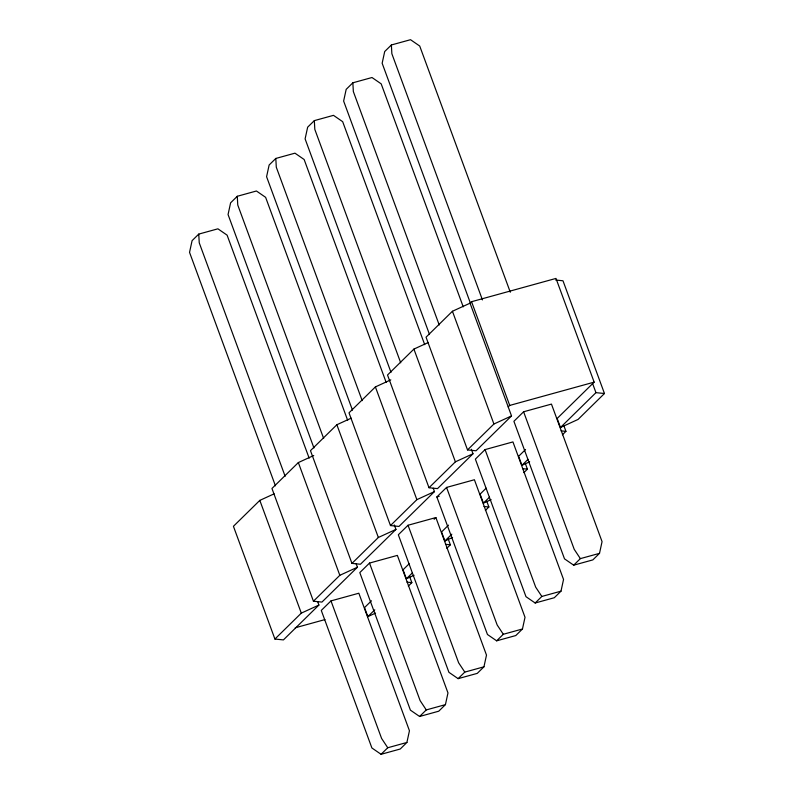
<?xml version="1.0" encoding="UTF-8"?>
<svg xmlns="http://www.w3.org/2000/svg" width="794" height="794" viewBox="0 0 794 794"><rect width="100%" height="100%" fill="white"/><g stroke="black" fill="none" stroke-linecap="round" stroke-linejoin="round"><path stroke-width="1.19" d="M406.895 742.469L409.446 730.758L358.838 593.217L330.989 600.899L321.282 610.427L371.89 747.968L381.07 754.3L400.226 749.02L406.895 742.469L387.75 747.75L381.07 754.3M445.424 704.645L447.975 692.934L397.367 555.393L369.508 563.075L359.801 572.603L410.409 710.144L419.599 716.476L438.745 711.196L445.424 704.645L426.269 709.925L419.599 716.476M483.943 666.821L486.494 655.11L435.886 517.569L408.037 525.251L398.33 534.779L448.928 672.32L458.118 678.652L477.273 673.372L483.943 666.821L464.798 672.101L458.118 678.652M522.462 628.997L525.013 617.285L474.405 479.745L446.556 487.427L436.849 496.955L487.456 634.495L496.647 640.827L515.792 635.547L522.462 628.997L503.317 634.277L496.647 640.827M560.991 591.173L563.541 579.461L512.934 441.921L485.074 449.603L475.368 459.131L525.975 596.671L535.166 603.003L554.311 597.723L560.991 591.173L541.836 596.453L535.166 603.003M599.51 553.349L602.06 541.637L551.453 404.096L523.603 411.778L513.897 421.306L564.504 558.847L573.685 565.179L592.84 559.899L599.51 553.349L580.364 558.629L573.685 565.179M309.144 458.138L227.104 235.153L217.913 228.821L198.758 234.101L192.088 240.651L189.538 252.363L275.429 485.799M347.663 420.314L265.623 197.329L256.432 190.997L237.287 196.277L230.607 202.827L228.057 214.539L313.948 447.975M386.192 382.49L304.142 159.505L294.961 153.173L275.806 158.453L269.136 165.003L266.586 176.715L352.476 410.151M424.711 344.665L342.671 121.68L333.48 115.348L314.335 120.628L307.655 127.179L305.104 138.89L390.995 372.326M463.23 306.841L381.189 83.856L371.999 77.524L352.854 82.804L346.184 89.355L343.633 101.066L429.514 334.502M510.304 292.242L419.718 46.032L410.528 39.7L391.373 44.98L384.703 51.531L382.152 63.242L470.604 303.645M274.128 493.828L259.817 500.389L233.426 526.303L274.913 639.041L283.418 639.904L318.91 605.058L317.66 601.673M313.749 455.508L298.346 462.565L271.955 488.479L313.432 601.217L321.937 602.08L357.429 567.234L356.188 563.849M351.176 418.18L336.864 424.74L310.474 450.655L351.96 563.393L360.466 564.256L395.958 529.409L394.29 524.903M390.797 379.86L375.393 386.916L349.003 412.83L390.479 525.568L398.985 526.432L434.477 491.585L433.236 488.201M428.214 342.532L413.912 349.092L387.522 375.006L428.998 487.744L437.514 488.608L472.996 453.761L471.338 449.255M470.038 303.199L452.431 311.268L426.041 337.182L467.527 449.92L476.033 450.784L511.525 415.937L470.038 303.199L471.557 301.71L555.989 278.426L594.15 382.142L557.15 418.478L560.465 427.5L578.072 419.431L604.462 393.516L562.986 280.778L555.691 280.034M508.2 406.915L509.718 405.426L594.15 382.142M274.913 639.041L301.303 613.127L318.91 605.058M313.432 601.217L339.822 575.303L357.429 567.234M351.96 563.393L378.351 537.478L395.958 529.409M390.479 525.568L416.87 499.654L434.477 491.585M428.998 487.744L455.389 461.83L472.996 453.761M467.527 449.92L493.918 424.006L511.525 415.937M434.12 519.296L435.886 517.569M371.453 600.8L364.535 607.599L367.85 616.62L375.552 613.087M409.118 563.829L403.054 569.774L406.369 578.796L414.081 575.263M448.501 525.152L441.573 531.95L444.898 540.972L452.6 537.439M486.156 488.181L480.102 494.126L483.417 503.148L491.119 499.615M525.549 449.503L518.621 456.302L521.946 465.324L529.648 461.79M367.85 616.62L374.778 609.822M406.369 578.796L412.433 572.851M444.898 540.972L451.826 534.173M483.417 503.148L489.481 497.203M521.946 465.324L528 459.379M560.465 427.5L595.957 392.653L604.462 393.516M408.324 586.091L411.848 582.637L409.704 576.831M446.853 548.267L450.367 544.813L448.233 539.007M485.372 510.443L488.896 506.989L486.752 501.183M523.901 472.619L527.414 469.165L525.281 463.359M562.42 434.794L565.943 431.341L563.8 425.534M436.849 496.955L439.171 496.31M295.229 627.786L324.964 619.588M561.08 430.844L565.943 431.341M522.551 468.668L527.414 469.165M484.032 506.493L488.896 506.989M445.513 544.317L450.367 544.813M406.985 582.141L411.848 582.637M580.364 558.629L574.211 549.319L523.603 411.778M541.836 596.453L535.682 587.143L485.074 449.603M503.317 634.277L497.163 624.967L446.556 487.427M464.798 672.101L458.634 662.792L408.037 525.251M426.269 709.925L420.115 700.616L369.508 563.075M387.75 747.75L381.596 738.44L330.989 600.899M592.632 383.631L595.957 392.653M482.444 299.924L391.859 53.714L391.373 44.98M471.557 301.71L509.718 405.426M452.431 311.268L493.918 424.006M439.221 324.974L353.34 91.538L352.854 82.804M413.912 349.092L455.389 461.83M400.702 362.798L314.811 129.362L314.335 120.628M375.393 386.916L416.87 499.654M362.183 400.623L276.292 167.187L275.806 158.453M336.864 424.74L378.351 537.478M323.654 438.447L237.763 205.011L237.287 196.277M298.346 462.565L339.822 575.303M285.135 476.271L199.244 242.835L198.758 234.101M259.817 500.389L301.303 613.127"/></g></svg>
